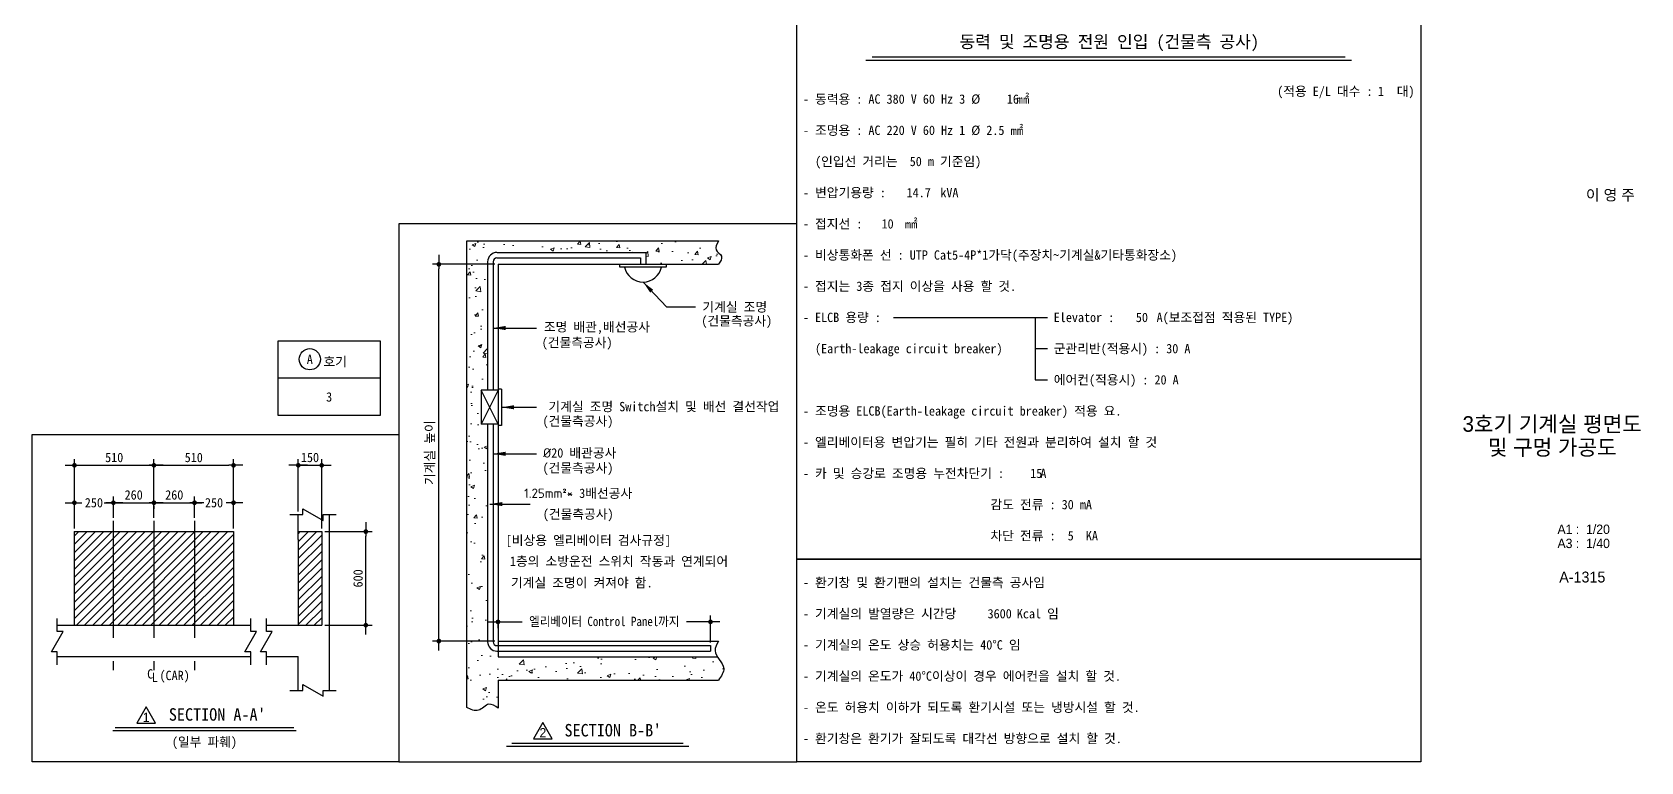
# Model space of a CAD drawing. Extents: x -9109 to 174251, y 57759 to 115528.
# Drawn here: x 105662 to 115973, y 98509 to 103188 of the extents above; entities that cross this region are included whole.
import ezdxf
from ezdxf.enums import TextEntityAlignment as Align

# ---------------------------------------------------------------- set-up
doc = ezdxf.new("R2010")
doc.units = 0
doc.header["$LTSCALE"] = 600
doc.header["$MEASUREMENT"] = 0
doc.linetypes.add('CENTER', pattern=[2, 1.25, -0.25, 0.25, -0.25])
doc.linetypes.add('PHANTOM2', pattern=[31.75, 15.875, -3.175, 3.175, -3.175, 3.175, -3.175])
doc.layers.get('0').update_dxf_attribs({"linetype": 'CONTINUOUS'})
for name, color, linetype in [('1', 3, 'CONTINUOUS'), ('3', 1, 'CENTER'), ('7', 7, 'CONTINUOUS'), ('A-BORD-TEXT', 3, 'CONTINUOUS'), ('A-DIMS', 7, 'CONTINUOUS')]:
    doc.layers.add(name, color=color, linetype=linetype)
for name, color, linetype, lineweight in [('A-MKXS-LEAD', 7, 'CONTINUOUS', 25), ('A-MKXS-TEXT1', 3, 'CONTINUOUS', 25), ('A-XXXX-HATC', 8, 'CONTINUOUS', 18), ('A-XXXX-TABL', 7, 'CONTINUOUS', 25), ('A-XXXX-TXT1', 3, 'CONTINUOUS', 25)]:
    doc.layers.add(name, color=color, linetype=linetype, lineweight=lineweight)
doc.styles.add('HY울릉도L', font='')
doc.styles.add('OTIS', font='')
doc.styles.add('굴림', font='')
doc.styles.add('돋움체', font='')
doc.styles.add('맑은고딕', font='')
doc.styles.get('HY울릉도L').set_extended_font_data('Dotum')
doc.styles.get('OTIS').set_extended_font_data('Dotum')
doc.styles.get('굴림').set_extended_font_data('Dotum')
doc.styles.get('돋움체').set_extended_font_data('DotumChe')
doc.styles.get('맑은고딕').set_extended_font_data('Dotum')
doc.dimstyles.new('CDIM', dxfattribs={"dimtxt": 3, "dimasz": 1.5, "dimexe": 2, "dimexo": 1, "dimgap": 1, "dimtad": 1, "dimdec": 0, "dimrnd": 0.5, "dimzin": 0, "dimdsep": 32, "dimlunit": 6, "dimtxsty": 'HY울릉도L', "dimblk1": '_CIDOT', "dimblk2": '_CIDOT', "dimsah": 1, "dimcen": 5.5, "dimclrd": 2, "dimclre": 2, "dimclrt": 7, "dimadec": 0, "dimazin": 0, "dimtfac": 1, "dimtdec": 0, "dimtix": 1, "dimtmove": 2, "dimatfit": 1, "dimldrblk": '_CIDOT', "dimfxl": 1, "dimtolj": 1, "dimtzin": 0, "dimlwd": -1, "dimarcsym": 0})
doc.dimstyles.new('OTIS', dxfattribs={"dimscale": 100, "dimtxt": 2.25, "dimasz": 2, "dimexe": 0.8, "dimexo": 0.8, "dimgap": 0.7, "dimtad": 1, "dimdsep": 46, "dimtxsty": '굴림', "dimblk": 'DOT', "dimcen": 0, "dimclrd": 3, "dimclre": 3, "dimclrt": 3, "dimadec": 0, "dimazin": 0, "dimtfac": 1, "dimtmove": 0, "dimatfit": 3, "dimfxl": 1, "dimtolj": 1, "dimarcsym": 0})

# ---------------------------------------------------------------- blocks, each defined once
blk = doc.blocks.new('_CIDOT')
at = {"color": 0, "linetype": 'ByBlock'}
blk.add_line((2, 0), (-1, 0), dxfattribs=at)
at = {"color": 0, "linetype": 'ByBlock', "const_width": 0.5}
blk.add_lwpolyline([(-0.25, 0, 1), (0.25, 0, 1)], format="xyb", close=True, dxfattribs=at)
blk = doc.blocks.new('*D734')
at = {"layer": 'A-DIMS', "lineweight": -2, "transparency": 16777216}
for p, q in [((107538, 99985), (107841, 99985)), ((107538, 99385), (107841, 99385))]:
    blk.add_line(p, q, dxfattribs=at)
at = {"layer": 'A-DIMS', "transparency": 16777216}
blk.add_line((107801, 99415), (107801, 99955), dxfattribs=at)
at = {"layer": 'A-DIMS', "transparency": 16777216, "xscale": 30, "yscale": 30, "zscale": 30}
for p, rotation in [((107801, 99985), 90), ((107801, 99385), 270)]:
    blk.add_blockref('_CIDOT', p, dxfattribs=dict(at, rotation=rotation))
at = {"layer": 'A-DIMS', "color": 3, "transparency": 16777216, "insert": (107751, 99685), "char_height": 60, "attachment_point": 5, "rotation": 90, "style": '돋움체'}
blk.add_mtext('\\A1;600', dxfattribs=at)
blk = doc.blocks.new('*D735')
at = {"layer": 'A-DIMS', "lineweight": -2, "transparency": 16777216}
for p, q in [((107368, 100114), (107368, 100450)), ((107518, 100005), (107518, 100450))]:
    blk.add_line(p, q, dxfattribs=at)
at = {"layer": 'A-DIMS', "transparency": 16777216}
for p, q in [((107338, 100410), (107308, 100410)), ((107368, 100410), (107518, 100410)), ((107548, 100410), (107578, 100410))]:
    blk.add_line(p, q, dxfattribs=at)
at = {"layer": 'A-DIMS', "transparency": 16777216, "xscale": 30, "yscale": 30, "zscale": 30}
blk.add_blockref('_CIDOT', (107368, 100410), dxfattribs=at)
at = {"layer": 'A-DIMS', "transparency": 16777216, "xscale": 30, "yscale": 30, "zscale": 30, "rotation": 180}
blk.add_blockref('_CIDOT', (107518, 100410), dxfattribs=at)
at = {"layer": 'A-DIMS', "color": 3, "transparency": 16777216, "insert": (107443, 100460), "char_height": 60, "attachment_point": 5, "style": '돋움체'}
blk.add_mtext('\\A1;150', dxfattribs=at)
blk = doc.blocks.new('*D736')
at = {"layer": 'A-DIMS', "lineweight": -2, "transparency": 16777216}
for p, q in [((105933, 100005), (105933, 100210)), ((106183, 100074), (106183, 100210))]:
    blk.add_line(p, q, dxfattribs=at)
at = {"layer": 'A-DIMS', "transparency": 16777216}
for p, q in [((105963, 100170), (105980, 100170)), ((106153, 100170), (106135, 100170))]:
    blk.add_line(p, q, dxfattribs=at)
at = {"layer": 'A-DIMS', "transparency": 16777216, "xscale": 30, "yscale": 30, "zscale": 30, "rotation": 180}
blk.add_blockref('_CIDOT', (105933, 100170), dxfattribs=at)
at = {"layer": 'A-DIMS', "transparency": 16777216, "xscale": 30, "yscale": 30, "zscale": 30}
blk.add_blockref('_CIDOT', (106183, 100170), dxfattribs=at)
at = {"layer": 'A-DIMS', "color": 3, "transparency": 16777216, "insert": (106058, 100170), "char_height": 60, "attachment_point": 5, "style": '돋움체'}
blk.add_mtext('\\A1;250', dxfattribs=at)
blk = doc.blocks.new('*D737')
at = {"layer": 'A-DIMS', "lineweight": -2, "transparency": 16777216}
for p, q in [((106703, 100074), (106703, 100210)), ((106953, 100005), (106953, 100210))]:
    blk.add_line(p, q, dxfattribs=at)
at = {"layer": 'A-DIMS', "transparency": 16777216}
for p, q in [((106733, 100170), (106750, 100170)), ((106923, 100170), (106905, 100170))]:
    blk.add_line(p, q, dxfattribs=at)
at = {"layer": 'A-DIMS', "transparency": 16777216, "xscale": 30, "yscale": 30, "zscale": 30, "rotation": 180}
blk.add_blockref('_CIDOT', (106703, 100170), dxfattribs=at)
at = {"layer": 'A-DIMS', "transparency": 16777216, "xscale": 30, "yscale": 30, "zscale": 30}
blk.add_blockref('_CIDOT', (106953, 100170), dxfattribs=at)
at = {"layer": 'A-DIMS', "color": 3, "transparency": 16777216, "insert": (106828, 100170), "char_height": 60, "attachment_point": 5, "style": '돋움체'}
blk.add_mtext('\\A1;250', dxfattribs=at)
blk = doc.blocks.new('*D738')
at = {"layer": 'A-DIMS', "lineweight": -2, "transparency": 16777216}
for p, q in [((105933, 100005), (105933, 100450)), ((106443, 100074), (106443, 100450))]:
    blk.add_line(p, q, dxfattribs=at)
at = {"layer": 'A-DIMS', "transparency": 16777216}
blk.add_line((105963, 100410), (106413, 100410), dxfattribs=at)
at = {"layer": 'A-DIMS', "transparency": 16777216, "xscale": 30, "yscale": 30, "zscale": 30, "rotation": 180}
blk.add_blockref('_CIDOT', (105933, 100410), dxfattribs=at)
at = {"layer": 'A-DIMS', "transparency": 16777216, "xscale": 30, "yscale": 30, "zscale": 30}
blk.add_blockref('_CIDOT', (106443, 100410), dxfattribs=at)
at = {"layer": 'A-DIMS', "color": 3, "transparency": 16777216, "insert": (106188, 100460), "char_height": 60, "attachment_point": 5, "style": '돋움체'}
blk.add_mtext('\\A1;510', dxfattribs=at)
blk = doc.blocks.new('*D739')
at = {"layer": 'A-DIMS', "lineweight": -2, "transparency": 16777216}
for p, q in [((106443, 100074), (106443, 100450)), ((106953, 100005), (106953, 100450))]:
    blk.add_line(p, q, dxfattribs=at)
at = {"layer": 'A-DIMS', "transparency": 16777216}
blk.add_line((106473, 100410), (106923, 100410), dxfattribs=at)
at = {"layer": 'A-DIMS', "transparency": 16777216, "xscale": 30, "yscale": 30, "zscale": 30, "rotation": 180}
blk.add_blockref('_CIDOT', (106443, 100410), dxfattribs=at)
at = {"layer": 'A-DIMS', "transparency": 16777216, "xscale": 30, "yscale": 30, "zscale": 30}
blk.add_blockref('_CIDOT', (106953, 100410), dxfattribs=at)
at = {"layer": 'A-DIMS', "color": 3, "transparency": 16777216, "insert": (106698, 100460), "char_height": 60, "attachment_point": 5, "style": '돋움체'}
blk.add_mtext('\\A1;510', dxfattribs=at)
blk = doc.blocks.new('*D740')
at = {"layer": 'A-DIMS', "lineweight": -2, "transparency": 16777216}
for p, q in [((106183, 100190), (106183, 100210)), ((106443, 100151), (106443, 100130))]:
    blk.add_line(p, q, dxfattribs=at)
at = {"layer": 'A-DIMS', "transparency": 16777216}
blk.add_line((106213, 100170), (106413, 100170), dxfattribs=at)
at = {"layer": 'A-DIMS', "transparency": 16777216, "xscale": 30, "yscale": 30, "zscale": 30, "rotation": 180}
blk.add_blockref('_CIDOT', (106183, 100170), dxfattribs=at)
at = {"layer": 'A-DIMS', "transparency": 16777216, "xscale": 30, "yscale": 30, "zscale": 30}
blk.add_blockref('_CIDOT', (106443, 100170), dxfattribs=at)
at = {"layer": 'A-DIMS', "color": 3, "transparency": 16777216, "insert": (106313, 100220), "char_height": 60, "attachment_point": 5, "style": '돋움체'}
blk.add_mtext('\\A1;260', dxfattribs=at)
blk = doc.blocks.new('*D741')
at = {"layer": 'A-DIMS', "lineweight": -2, "transparency": 16777216}
for p, q in [((106443, 100190), (106443, 100210)), ((106703, 100190), (106703, 100210))]:
    blk.add_line(p, q, dxfattribs=at)
at = {"layer": 'A-DIMS', "transparency": 16777216}
blk.add_line((106473, 100170), (106673, 100170), dxfattribs=at)
at = {"layer": 'A-DIMS', "transparency": 16777216, "xscale": 30, "yscale": 30, "zscale": 30, "rotation": 180}
blk.add_blockref('_CIDOT', (106443, 100170), dxfattribs=at)
at = {"layer": 'A-DIMS', "transparency": 16777216, "xscale": 30, "yscale": 30, "zscale": 30}
blk.add_blockref('_CIDOT', (106703, 100170), dxfattribs=at)
at = {"layer": 'A-DIMS', "color": 3, "transparency": 16777216, "insert": (106573, 100220), "char_height": 60, "attachment_point": 5, "style": '돋움체'}
blk.add_mtext('\\A1;260', dxfattribs=at)
blk = doc.blocks.new('*D1000')
at = {"layer": 'A-DIMS', "transparency": 16777216}
for p, q in [((108678, 99406), (108802, 99406)), ((109980, 99406), (109856, 99406))]:
    blk.add_line(p, q, dxfattribs=at)
at = {"layer": 'A-DIMS', "lineweight": -2, "transparency": 16777216}
for p, q in [((110010, 99274), (110010, 99446)), ((108648, 99390), (108648, 99366))]:
    blk.add_line(p, q, dxfattribs=at)
at = {"layer": 'A-DIMS', "transparency": 16777216, "xscale": 30, "yscale": 30, "zscale": 30, "rotation": 180}
blk.add_blockref('_CIDOT', (108648, 99406), dxfattribs=at)
at = {"layer": 'A-DIMS', "transparency": 16777216, "xscale": 30, "yscale": 30, "zscale": 30}
blk.add_blockref('_CIDOT', (110010, 99406), dxfattribs=at)
at = {"layer": 'A-DIMS', "color": 3, "transparency": 16777216, "insert": (109329, 99406), "char_height": 60, "attachment_point": 5, "style": '돋움체'}
blk.add_mtext('\\A1;{\\W0.9;\\C4;엘리베이터 Control Panel까지}', dxfattribs=at)
blk = doc.blocks.new('*D1001')
at = {"layer": 'A-DIMS', "lineweight": -2, "transparency": 16777216}
for p, q in [((108628, 101699), (108229, 101699)), ((108628, 99283), (108229, 99283))]:
    blk.add_line(p, q, dxfattribs=at)
at = {"layer": 'A-DIMS', "transparency": 16777216}
blk.add_line((108269, 99313), (108269, 101669), dxfattribs=at)
at = {"layer": 'A-DIMS', "transparency": 16777216, "xscale": 30, "yscale": 30, "zscale": 30}
for p, rotation in [((108269, 101699), 90), ((108269, 99283), 270)]:
    blk.add_blockref('_CIDOT', p, dxfattribs=dict(at, rotation=rotation))
at = {"layer": 'A-DIMS', "color": 3, "transparency": 16777216, "insert": (108213, 100491), "char_height": 60, "attachment_point": 5, "rotation": 90, "style": '돋움체'}
blk.add_mtext('\\A1;기계실 높이', dxfattribs=at)

msp = doc.modelspace()

# ---------------------------------------------------------------- hatches: boundary and pattern name
h = msp.add_hatch()
h.set_pattern_fill('ANSI31', color=3, scale=300)
h.set_pattern_definition([(45, (106783.82, 102874.7), (-26.5165, 26.5165), [])])
h.paths.add_polyline_path([(106952.5, 99984.7), (105932.5, 99984.7), (105932.5, 99384.7), (106952.5, 99384.7)])
h = msp.add_hatch()
h.set_pattern_fill('ANSI31', color=3, scale=300)
h.set_pattern_definition([(45, (106876.85, 102874.7), (-26.5165, 26.5165), [])])
h.paths.add_polyline_path([(107517.9, 99984.7), (107367.9, 99984.7), (107367.9, 99934.7), (107367.9, 99384.7), (107517.9, 99384.7)])
at = {"layer": 'A-XXXX-HATC'}
h = msp.add_hatch(dxfattribs=at)
h.set_pattern_fill('AR-CONC', color=256, scale=35, style=0)
h.set_pattern_definition([(50, (0, 0), (251.04106, -21.96325), [26.25, -288.75]), (355, (0, 0), (-48.56297, 263.26725), [21, -231]), (100.45144, (20.92, -1.83), (202.4781, 241.304), [22.30907, -245.39974]), (46.1842, (0, 70), (373.53447, -57.93175), [39.375, -433.125]), (96.63564, (31.13, 65.17), (327.1317, 340.9415), [33.4636, -368.0998]), (351.18416, (0, 70), (327.1317, 340.9415), [31.5, -346.5]), (21, (35, 52.5), (208.91747, -140.9166), [26.25, -288.75]), (326, (35, 52.5), (85.16037, 253.8025), [21, -231]), (71.45144, (52.4, 40.76), (294.07783, 112.8859), [22.30907, -245.39974]), (37.5, (0, 0), (4.25595, 116.51285), [0, -228.2, 0, -234.5, 0, -231.875]), (7.5, (0, 0), (92.07434, 138.0441), [0, -133.7, 0, -222.95, 0, -88.375]), (327.5, (-78.05, 0), (186.83785, -7.894205), [0, -87.5, 0, -273, 0, -362.25]), (317.5, (-113.05, 0), (204.11516, 35.03674), [0, -113.75, 0, -181.3, 0, -257.25])])
edge = h.paths.add_edge_path()
edge.add_line((108448.3, 101849), (108448.3, 98857.3))
edge.add_spline(control_points=[(108448.3, 98857.3), (108473.8, 98844.6), (108525.3, 98818.7), (108584.4, 98897.5), (108628.5, 98866.4), (108648.3, 98852.5)], knot_values=[0, 0, 0, 0, 76.3661019, 154.4497305, 217.81344, 217.81344, 217.81344, 217.81344], degree=3, periodic=0)
edge.add_line((108648.3, 98852.5), (108648.3, 99032.6))
edge.add_line((108648.3, 99032.6), (110062.3, 99032.6))
edge.add_spline(control_points=[(110062.3, 99032.6), (110079.5, 99057.8), (110114.4, 99108.9), (110069.4, 99157.6), (110053.8, 99182.6)], knot_values=[108.2207165, 108.2207165, 108.2207165, 108.2207165, 189.889515, 273.6505776, 273.6505776, 273.6505776, 273.6505776], degree=3, periodic=0)
edge.add_line((110053.8, 99182.6), (108648.3, 99182.6))
edge.add_line((108648.3, 99182.6), (108648.3, 99218.6))
edge.add_line((108648.3, 99218.6), (108641.4, 99218.6))
edge.add_arc((108641.4, 99278.6), 60, 180, 270, ccw=False)
edge.add_line((108581.4, 99278.6), (108581.4, 100673.3))
edge.add_line((108581.4, 100673.3), (108540.2, 100673.3))
edge.add_line((108540.2, 100673.3), (108540.2, 100890.9))
edge.add_line((108540.2, 100890.9), (108581.4, 100890.9))
edge.add_line((108581.4, 100890.9), (108581.4, 101715.2))
edge.add_arc((108641.4, 101715.2), 60, 90, 180, ccw=False)
edge.add_line((108641.4, 101775.2), (109595.3, 101775.2))
edge.add_line((109595.3, 101775.2), (109595.3, 101699))
edge.add_line((109595.3, 101699), (109726.5, 101699))
edge.add_line((109726.5, 101699), (110062.3, 101699))
edge.add_spline(control_points=[(110062.3, 101699), (110074, 101717.5), (110096.9, 101753.6), (110028.7, 101790.2), (110050.6, 101828.6), (110062.3, 101849)], knot_values=[0, 0, 0, 0, 55.0126751, 107.7399806, 167.1192497, 167.1192497, 167.1192497, 167.1192497], degree=3, periodic=0)
edge.add_line((110062.3, 101849), (108448.3, 101849))

# ---------------------------------------------------------------- linework, layer by layer
for p, q in [((108448.3, 98857.3), (108448.3, 101849)), ((108448.3, 101849), (110062.3, 101849)), ((108648.3, 101699), (108648.3, 99182.6)), ((108648.3, 101699), (110062.3, 101699)), ((108648.3, 100890.9), (108540.2, 100890.9)), ((108670.1, 100898.4), (108648.3, 100898.4)), ((108648.3, 100673.3), (108540.2, 100673.3)), ((108670.1, 100665.8), (108648.3, 100665.8)), ((107367.9, 99934.7), (107367.9, 100093.6)), ((107567.9, 98966.8), (107567.9, 100093.6)), ((107367.9, 99984.7), (107517.9, 99984.7)), ((107367.9, 99934.7), (107367.9, 99384.7)), ((107517.9, 99984.7), (107517.9, 99384.7)), ((105823.6, 99384.7), (107063.4, 99384.7)), ((107163.4, 99384.7), (107517.9, 99384.7)), ((105823.6, 99184.7), (107063.4, 99184.7)), ((107163.4, 99184.7), (107367.9, 99184.7)), ((107367.9, 98966.8), (107367.9, 99184.7)), ((108648.3, 99182.6), (110053.8, 99182.6)), ((108648.3, 99032.6), (110062.3, 99032.6)), ((108648.3, 99032.6), (108648.3, 98852.5))]:
    msp.add_line(p, q)
at = {"color": 7}
for p, q in [((108540.2, 100890.9), (108540.2, 100673.3)), ((108648.3, 100898.4), (108648.3, 100665.8)), ((108670.1, 100898.4), (108670.1, 100665.8))]:
    msp.add_line(p, q, dxfattribs=at)
at = {"color": 3, "linetype": 'PHANTOM2'}
msp.add_line((108648.3, 99282.6), (110062.3, 99282.6), dxfattribs=at)
at = {"color": 3}
for p, q in [((106179.3, 98708.6), (107354.2, 98708.6)), ((106194.1, 98728.2), (107338.4, 98728.2))]:
    msp.add_line(p, q, dxfattribs=at)
for points in [[(107313.9, 100093.6), (107398.1, 100093.6), (107398.1, 100130.8), (107527.8, 100056.3), (107527.8, 100093.6), (107611.7, 100093.6)], [(105823.6, 99130.8), (105823.6, 99215), (105786.3, 99215), (105860.9, 99344.6), (105823.6, 99344.6), (105823.6, 99428.6)], [(107063.4, 99130.8), (107063.4, 99215), (107026.1, 99215), (107100.7, 99344.6), (107063.4, 99344.6), (107063.4, 99428.6)], [(107163.4, 99130.8), (107163.4, 99215), (107126.1, 99215), (107200.7, 99344.6), (107163.4, 99344.6), (107163.4, 99428.6)], [(107313.9, 98966.8), (107398.1, 98966.8), (107398.1, 99004.1), (107527.8, 98929.5), (107527.8, 98966.8), (107611.7, 98966.8)]]:
    msp.add_lwpolyline(points)
at = {"color": 4, "linetype": 'Continuous'}
for points in [[(106332.6, 98755.6), (106452.6, 98755.6), (106392.6, 98860.6), (106332.6, 98755.6)], [(108875.5, 98656.5), (108995.5, 98656.5), (108935.5, 98761.5), (108875.5, 98656.5)]]:
    msp.add_lwpolyline(points, dxfattribs=at)
at = {"layer": '1'}
for p, q in [((111006.4, 103008.6), (114118.4, 103008.6)), ((111046.4, 103028.6), (114078.4, 103028.6)), ((108642.4, 101775.2), (109595.3, 101775.2)), ((109595.3, 101775.2), (109595.3, 101699)), ((108581.4, 101715.2), (108581.4, 100890.9)), ((108616.4, 101715.2), (108616.4, 100890.9)), ((108641.4, 101740.2), (109561.1, 101740.2)), ((109427.9, 101699), (109726.5, 101699)), ((109427.9, 101681.2), (109427.9, 101699)), ((109726.5, 101681.2), (109427.9, 101681.2)), ((109561.1, 101740.2), (109561.1, 101699)), ((109726.5, 101699), (109726.5, 101681.2)), ((108648.3, 100890.9), (108540.2, 100673.3)), ((108648.3, 100673.3), (108540.2, 100890.9)), ((108581.4, 100673.3), (108581.4, 99278.6)), ((108616.4, 100673.3), (108616.4, 99278.6)), ((108641.4, 99253.6), (110010.1, 99253.6)), ((108642.4, 99218.6), (110010.1, 99218.6)), ((110010.1, 99253.6), (110010.1, 99218.6)), ((108703.3, 98608.6), (109871.4, 98608.6)), ((108703.3, 98608.6), (109871.4, 98608.6)), ((108703.3, 98608.6), (109871.4, 98608.6)), ((108736.9, 98629.1), (109835.3, 98629.1)), ((108736.9, 98629.1), (109835.3, 98629.1)), ((108736.9, 98629.1), (109835.3, 98629.1))]:
    msp.add_line(p, q, dxfattribs=at)
msp.add_circle((107441.9, 101090.2), 68.1, dxfattribs=at)
for centre, radius, start, end in [((108641.4, 101715.2), 60, 90, 180), ((108641.4, 101715.2), 25, 90, 180), ((109577.7, 101706.3), 121.1, 191.93199, 348.06801), ((108641.4, 99278.6), 60, 180, 270), ((108641.4, 99278.6), 25, 180, 270)]:
    msp.add_arc(centre, radius, start, end, dxfattribs=at)
for points in [[(110062.3, 101849), (110046.4, 101791.8), (110079.9, 101751.1), (110062.3, 101699)], [(110062.3, 99282.6), (110039.1, 99221.3), (110094.5, 99107.7), (110062.3, 99032.6)], [(108648.3, 98852.5), (108590.2, 98877.7), (108522.4, 98839), (108448.3, 98857.3)]]:
    msp.add_spline(points, degree=3, dxfattribs=at)
at = {"layer": '3'}
for p, q in [((106182.5, 100054), (106182.5, 99097)), ((106442.5, 100054), (106442.5, 99097)), ((106702.5, 100054), (106702.5, 99097))]:
    msp.add_line(p, q, dxfattribs=at)
at = {"layer": '7', "color": 7, "linetype": 'Continuous'}
for p, q in [((105932.5, 99984.7), (106952.5, 99984.7)), ((105932.5, 99984.7), (105932.5, 99384.7)), ((106952.5, 99984.7), (106952.5, 99384.7))]:
    msp.add_line(p, q, dxfattribs=at)
at = {"layer": '7', "color": 3}
msp.add_line((108648.3, 99388.4), (108648.3, 99410.2), dxfattribs=at)
at = {"layer": 'A-MKXS-LEAD'}
msp.add_line((109914.6, 101423.8), (109731, 101423.8), dxfattribs=at)
at = {"layer": 'A-MKXS-TEXT1'}
for p, q in [((111183.8, 101358.6), (112169.9, 101358.6)), ((112089.9, 101358.6), (112089.9, 100958.6)), ((112089.9, 101158.6), (112169.9, 101158.6)), ((112089.9, 100958.6), (112169.9, 100958.6))]:
    msp.add_line(p, q, dxfattribs=at)
at = {"layer": 'A-XXXX-TABL'}
msp.add_line((107892.4, 100968.6), (107239, 100968.6), dxfattribs=at)
for points in [[(110562.4, 103308.6), (114562.4, 103308.6), (114562.4, 99808.6), (110562.4, 99808.6)], [(110562.4, 101958.6), (108012.4, 101958.6), (108012.4, 98508.6), (110562.4, 98508.6)], [(107239, 101208.6), (107892.4, 101208.6), (107892.4, 100728.6), (107239, 100728.6)], [(105662.4, 100608.6), (108012.4, 100608.6), (108012.4, 98508.6), (105662.4, 98508.6)], [(110562.4, 99808.6), (114562.4, 99808.6), (114562.4, 98508.6), (110562.4, 98508.6)]]:
    msp.add_lwpolyline(points, close=True, dxfattribs=at)

# ---------------------------------------------------------------- texts
at = {"color": 4, "linetype": 'Continuous', "style": 'OTIS'}
for s, p in [('1', (106392.6, 98794.1)), ('2', (108935.5, 98695))]:
    msp.add_text(s, height=60, dxfattribs=at).set_placement(p, align=Align.MIDDLE_CENTER)
at = {"layer": 'A-BORD-TEXT', "style": '맑은고딕'}
msp.add_text('이 영 주', height=70, dxfattribs=at).set_placement((115935.1, 102109), align=Align.RIGHT)
at = {"layer": 'A-MKXS-TEXT1', "style": '돋움체'}
msp.add_text('동력 및 조명용 전원 인입 (건물측 공사)', height=80, dxfattribs=at).set_placement((112565.5, 103086.6), align=Align.CENTER)
for s, p in [('- 동력용 : AC 380 V 60 Hz 3 %%C      ㎟', (110602.4, 102758.6)), ('- 조명용 : AC 220 V 60 Hz 1 %%C 2.5 ㎟', (110602.4, 102558.6)), ('  (인입선 거리는  50 m 기준임)', (110602.4, 102358.6)), ('- 변압기용량 :         kVA', (110602.4, 102158.6)), ('- 접지선 :       ㎟', (110602.4, 101958.6)), ('- 비상통화폰 선 : UTP Cat5-4P*1가닥(주장치~기계실&기타통화장소)', (110602.4, 101758.6)), ('- 접지는 3종 접지 이상을 사용 할 것.', (110602.4, 101558.6)), ('- ELCB 용량 : ', (110602.4, 101358.6)), ('Elevator :       A(보조접점 적용된 TYPE)', (112209.9, 101358.6)), ('  (Earth-leakage circuit breaker)', (110602.4, 101158.6)), ('군관리반(적용시) : 30 A', (112209.9, 101158.6)), ('에어컨(적용시) : 20 A', (112209.9, 100958.6)), ('- 조명용 ELCB(Earth-leakage circuit breaker) 적용 요.', (110602.4, 100758.6)), ('- 엘리베이터용 변압기는 필히 기타 전원과 분리하여 설치 할 것', (110602.4, 100558.6)), ('- 카 및 승강로 조명용 누전차단기 :      A', (110602.4, 100358.6)), ('                               감도 전류 : 30 mA', (110602.4, 100158.6)), ('                               차단 전류 :  5  KA', (110602.4, 99958.6)), ('- 환기창 및 환기팬의 설치는 건물측 공사임', (110602.4, 99658.6)), ('- 기계실의 발열량은 시간당          Kcal 임', (110602.4, 99458.6)), ('3600', (111785.9, 99458.6)), ('- 기계실의 온도 상승 허용치는 40%%DC 임', (110602.4, 99258.6)), ('- 기계실의 온도가 40%%dC이상이 경우 에어컨을 설치 할 것.', (110602.4, 99058.6)), ('- 온도 허용치 이하가 되도록 환기시설 또는 냉방시설 할 것.', (110602.4, 98858.6)), ('- 환기창은 환기가 잘되도록 대각선 방향으로 설치 할 것.', (110602.4, 98658.6))]:
    msp.add_text(s, height=60, dxfattribs=at).set_placement(p, align=Align.MIDDLE_LEFT)
msp.add_text('(적용 E/L 대수 :    대)', height=60, dxfattribs=at).set_placement((114522.4, 102808.6), align=Align.MIDDLE_RIGHT)
for s, p in [('1', (114307.1, 102808.6)), ('16', (111947.9, 102758.6)), ('14.7', (111344.7, 102158.6)), ('10', (111144.9, 101958.6)), ('50', (112775, 101358.6)), ('A', (107441.9, 101090.2)), ('3', (107565.7, 100848.6)), ('15', (112097.7, 100358.6)), ('(일부 파훼)', (106766.7, 98636.7))]:
    msp.add_text(s, height=60, dxfattribs=at).set_placement(p, align=Align.MIDDLE_CENTER)
for s, height, p in [('호기', 60, (107528.9, 101044.7)), ('[비상용 엘리베이터 검사규정]', 60, (108697.6, 99899.3)), ('1층의 소방운전 스위치 작동과 연계되어', 60, (108724.4, 99765.3)), ('기계실 조명이 켜져야 함.', 60, (108730.9, 99627.3)), ('C', 60, (106399.4, 99042.5)), ('(CAR)', 60, (106478.5, 99032.4)), ('L', 60, (106428.5, 99020.3)), ("SECTION A-A'", 80, (106538.4, 98772.4)), ("SECTION B-B'", 80, (109074.1, 98671.4))]:
    msp.add_text(s, height=height, dxfattribs=at).set_placement(p)
at = {"layer": 'A-MKXS-TEXT1', "char_height": 60, "attachment_point": 5, "style": '돋움체'}
for s, insert in [('\\A1;기계실 조명', (110165.4, 101422.2)), ('\\A1;(건물측공사)', (110178.4, 101328.4)), ('\\A1;조명 배관,배선공사', (109282.1, 101290.2)), ('\\A1;(건물측공사)', (109155.2, 101189.3)), ('\\A1;기계실 조명 Switch설치 및 배선 결선작업', (109711.2, 100783.4)), ('\\A1;(건물측공사)', (109160.3, 100685.6)), ('\\A1;{\\fISOCPEUR|b0|i0|c0|p34;%%C}20 배관공사', (109172, 100486.5)), ('\\A1;(건물측공사)', (109160.5, 100385.5)), ('\\A1;{\\fISOCPEUR|b0|i0|c0|p34;1.25mm²*} 3배선공사', (109161.9, 100227.7)), ('\\A1;(건물측공사)', (109161.9, 100089.3))]:
    msp.add_mtext(s, dxfattribs=dict(at, insert=insert))
at = {"layer": 'A-XXXX-TXT1', "style": '맑은고딕'}
for s, p in [('3호기 기계실 평면도', (115404.9, 100675.1)), ('및 구멍 가공도', (115404.9, 100525.1))]:
    msp.add_text(s, height=100, dxfattribs=at).set_placement(p, align=Align.MIDDLE_CENTER)
for s, height, p in [('A1 :  1/20', 60, (115774.5, 99970)), ('A3 :  1/40', 60, (115774.5, 99879.3)), ('A-1315', 70, (115745.3, 99658.5))]:
    msp.add_text(s, height=height, dxfattribs=at).set_placement(p, align=Align.RIGHT)

# ---------------------------------------------------------------- dimensions: what is measured, and where the dimension line sits
at = {"layer": 'A-DIMS'}
dim = msp.add_linear_dim(base=(108268.9, 101699), p1=(108648.3, 99282.6), p2=(108648.3, 101699), angle=90, text='기계실 높이', dimstyle='CDIM', override={"dimscale": 20, "dimtxsty": '돋움체', "dimclrd": 256, "dimclre": 256, "dimclrt": 3}, dxfattribs=at)
dim.commit()
dim.dimension.update_dxf_attribs({"geometry": '*D1001', "text_midpoint": (108212.8, 100490.8)})
for base, p1, p2, picture, middle in [((106442.5, 100410.2), (105932.5, 99984.7), (106442.5, 100054), '*D738', (106187.5, 100460.2)), ((106952.5, 100410.2), (106442.5, 100054), (106952.5, 99984.7), '*D739', (106697.5, 100460.2)), ((107517.9, 100410.2), (107367.9, 100093.6), (107517.9, 99984.7), '*D735', (107442.9, 100460.2)), ((106442.5, 100170.2), (106182.5, 100170.2), (106442.5, 100170.7), '*D740', (106312.5, 100220.2)), ((106702.5, 100170.2), (106442.5, 100170.2), (106702.5, 100170.2), '*D741', (106572.5, 100220.2))]:
    dim = msp.add_linear_dim(base=base, p1=p1, p2=p2, dimstyle='CDIM', override={"dimscale": 20, "dimtxsty": '돋움체', "dimclrd": 256, "dimclre": 256, "dimclrt": 3}, dxfattribs=at)
    dim.commit()
    dim.dimension.update_dxf_attribs({"geometry": picture, "text_midpoint": middle})
for base, p1, p2, picture, middle in [((105932.5, 100170.2), (106182.5, 100054), (105932.5, 99984.7), '*D736', (106057.5, 100170.2)), ((106952.5, 100170.2), (106702.5, 100054), (106952.5, 99984.7), '*D737', (106827.5, 100170.2))]:
    dim = msp.add_linear_dim(base=base, p1=p1, p2=p2, dimstyle='CDIM', override={"dimscale": 20, "dimtxsty": '돋움체', "dimclrd": 256, "dimclre": 256, "dimclrt": 3}, dxfattribs=at)
    dim.commit()
    dim.dimension.update_dxf_attribs({"geometry": picture, "text_midpoint": middle, "dimtype": 160})
dim = msp.add_linear_dim(base=(107800.6, 99984.7), p1=(107517.9, 99384.7), p2=(107517.9, 99984.7), angle=90, dimstyle='CDIM', override={"dimscale": 20, "dimtxsty": '돋움체', "dimclrd": 256, "dimclre": 256, "dimclrt": 3}, dxfattribs=at)
dim.commit()
dim.dimension.update_dxf_attribs({"geometry": '*D734', "text_midpoint": (107750.5, 99684.7)})
dim = msp.add_linear_dim(base=(110010.1, 99406.1), p1=(108648.3, 99410.2), p2=(110010.1, 99253.6), text='{\\W0.9;\\C4;엘리베이터 Control Panel까지}', dimstyle='CDIM', override={"dimscale": 20, "dimtxsty": '돋움체', "dimclrd": 256, "dimclre": 256, "dimclrt": 3}, dxfattribs=at)
dim.commit()
dim.dimension.update_dxf_attribs({"geometry": '*D1000', "text_midpoint": (109329.2, 99406.1), "dimtype": 160})

# ---------------------------------------------------------------- leaders
at = {"layer": 'A-MKXS-LEAD'}
for points in [[(109577.7, 101585.2), (109731, 101423.8)], [(108616.4, 101290.5), (108893.7, 101290.5)], [(108670.1, 100782.1), (108893.7, 100782.4)], [(108616.4, 100483.8), (108893.7, 100483.8)], [(108596.2, 100161.5), (108853.2, 100161.5)]]:
    msp.add_leader(points, dimstyle='OTIS', override={"dimscale": 40, "dimtad": 0, "dimtxsty": 'OTIS', "dimclrd": 256, "dimatfit": 0}, dxfattribs=at)

doc.saveas('drawing.dxf')
